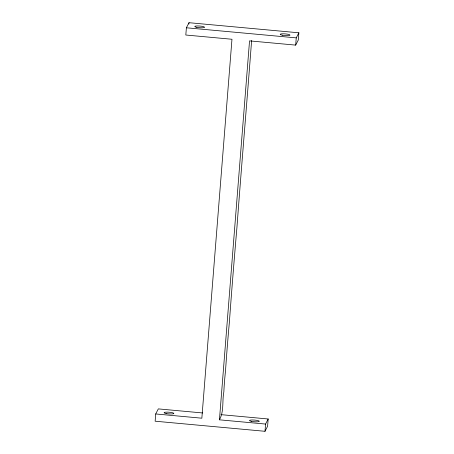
<?xml version="1.0" encoding="UTF-8"?>
<svg xmlns="http://www.w3.org/2000/svg" width="454" height="454" viewBox="0 0 454 454"><rect width="100%" height="100%" fill="white"/><g stroke="black" fill="none" stroke-linecap="round" stroke-linejoin="round"><path stroke-width="0.68" d="M202.683 412.964L158.315 408.889L155.711 413.963L155.137 421.204L264.994 431.3L267.599 426.227L268.178 418.985L220.99 414.65M268.178 418.985L265.573 424.059L219.441 419.819L249.541 40.877L295.673 45.116L298.284 40.037L298.863 32.796L189 22.7L186.39 27.779L185.811 35.02L231.971 39.26L201.848 418.202L155.711 413.963M188.892 24.017L189 22.7M295.673 45.116L296.252 37.875L298.863 32.796M264.994 431.3L265.573 424.059M219.441 419.819C224.225 411.318 222.017 401.086 223.856 391.813C224.168 384.544 224.832 377.336 225.57 370.089C226.654 353.995 227.936 337.907 229.406 321.818C231.688 290.441 234.213 259.041 236.914 227.692C241.568 165.245 246.88 102.871 251.624 40.434M186.39 27.779L296.252 37.875M166.158 413.532A4.915 0.846 4.5 0 0 173.842 413.503A4.915 0.846 4.5 0 0 166.879 412.13A4.915 0.846 4.5 0 0 166.158 413.532M251.601 421.386A4.915 0.846 4.5 0 0 259.285 421.357A4.915 0.846 4.5 0 0 252.328 419.978A4.915 0.846 4.5 0 0 251.601 421.386M196.837 27.348A4.915 0.846 4.5 0 0 204.521 27.319A4.915 0.846 4.5 0 0 197.558 25.946A4.915 0.846 4.5 0 0 196.837 27.348M282.286 35.202A4.915 0.846 4.5 0 0 289.97 35.174A4.915 0.846 4.5 0 0 283.007 33.795A4.915 0.846 4.5 0 0 282.286 35.202"/></g></svg>
